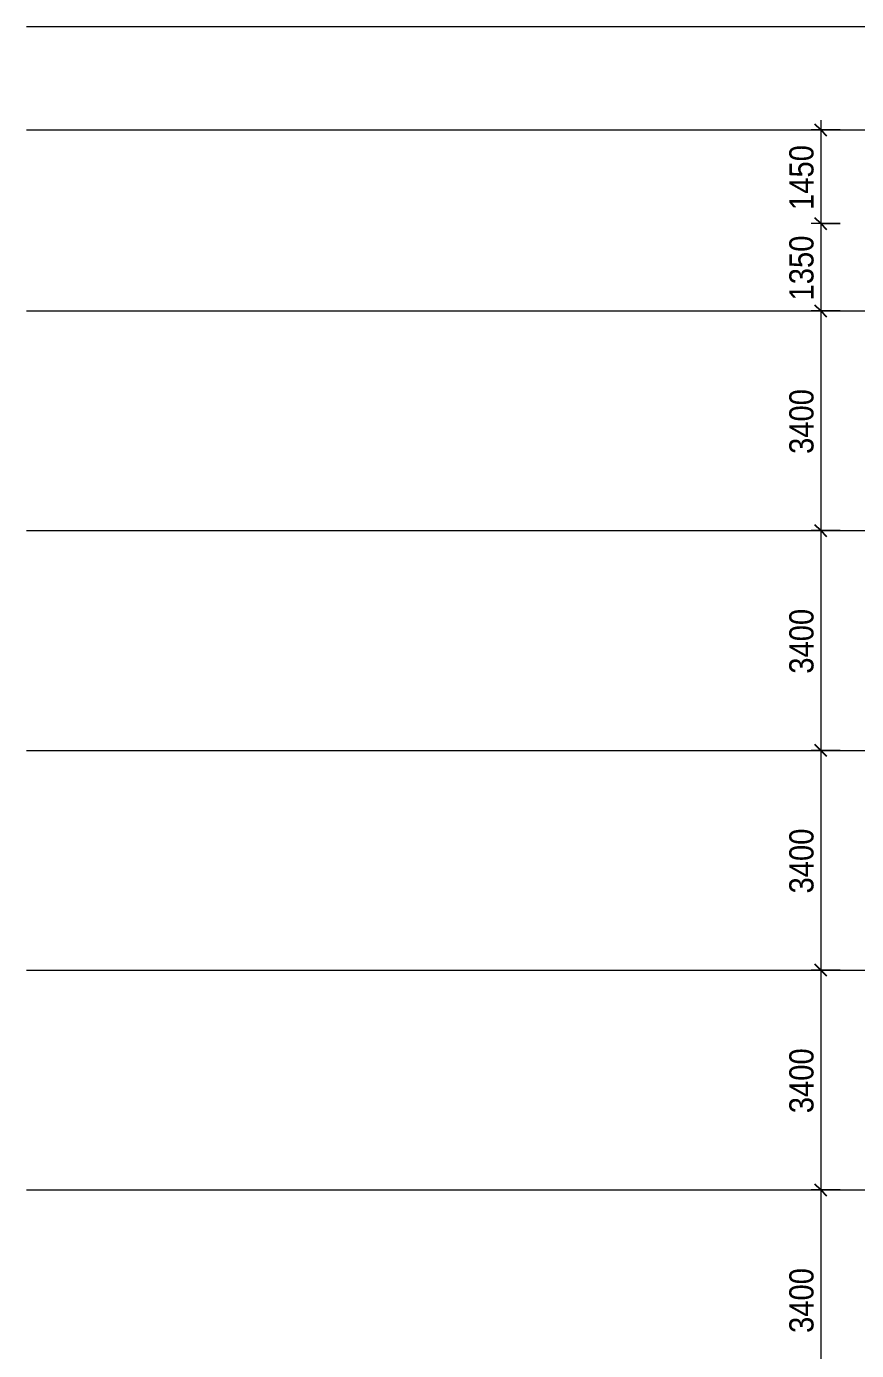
# Model space of a CAD drawing. Header units: millimetres. Extents: x 1240 to 198004, y -7796 to 35300.
# Drawn here: x 1240 to 14084, y 13314 to 33800 of the extents above; entities that cross this region are included whole.
import ezdxf

# ---------------------------------------------------------------- set-up
doc = ezdxf.new("R2010")
doc.units = ezdxf.units.MM
doc.linetypes.add('Centre', pattern=[31.75, 6.35, -4.7625, 15.875, -4.7625])
for name, color, linetype, lineweight in [('A-ANNO-DIMS', 211, 'Continuous', 9), ('A-ANNO-DIMS-150', 211, 'Continuous', 9), ('A-FLOR-LEVL-2', 51, 'Centre', 9)]:
    doc.layers.add(name, color=color, linetype=linetype, lineweight=lineweight)
doc.styles.add('UTM Avo', font='', dxfattribs={"width": 0.9, "height": 375})
doc.styles.get('UTM Avo').set_extended_font_data('UTM Avo')
doc.dimstyles.new('1_Dim_chi_tiet_2_5', dxfattribs={"dimscale": 304.8, "dimtxt": 374.737856, "dimasz": 0.590551, "dimexe": 0.492126, "dimexo": 0.0625, "dimgap": 0.049213, "dimtad": 1, "dimdec": 0, "dimrnd": 5, "dimzin": 0, "dimdsep": 46, "dimtxsty": 'UTM Avo', "dimblk1": 'OBLIQUE', "dimblk2": 'OBLIQUE', "dimsah": 1, "dimcen": 0.09, "dimdle": 0.492126, "dimazin": 0, "dimtfac": 1, "dimtdec": 4, "dimtix": 1, "dimtmove": 0, "dimatfit": 3, "dimfxl": 0.984252, "dimfxlon": 1, "dimtvp": 1, "dimtolj": 1, "dimtzin": 0, "dimarcsym": 2})

# ---------------------------------------------------------------- blocks, each defined once
blk = doc.blocks.new('DIMBLOCK13-TKCS_MẶT ĐỨNG NỘI KHU 1')
at = {"layer": 'A-ANNO-DIMS-150'}
for p, q in [((13831, 32200), (13381, 32200)), ((13531, 32350), (13531, 30750)), ((13531, 32200), (13831, 32200)), ((13831, 30750), (13381, 30750)), ((13531, 30750), (13831, 30750))]:
    blk.add_line(p, q, dxfattribs=at)
at = {"layer": 'A-ANNO-DIMS-150', "lineweight": 25}
for p, q in [((13531, 32200), (13441, 32290)), ((13531, 32200), (13621, 32110)), ((13531, 30750), (13441, 30840)), ((13531, 30750), (13621, 30660))]:
    blk.add_line(p, q, dxfattribs=at)
at = {"layer": 'A-ANNO-DIMS-150', "color": 0, "insert": (13044, 30961), "char_height": 375, "width": 1232.47, "attachment_point": 1, "rotation": 90, "line_spacing_factor": 1.110334, "style": 'UTM Avo'}
blk.add_mtext('1450', dxfattribs=at)
blk = doc.blocks.new('_Oblique')
at = {"color": 0, "linetype": 'ByBlock', "lineweight": -2}
blk.add_line((-0.5, -0.5), (0.5, 0.5), dxfattribs=at)
blk = doc.blocks.new('DIMBLOCK14-TKCS_MẶT ĐỨNG NỘI KHU 1')
at = {"layer": 'A-ANNO-DIMS-150'}
for p, q in [((13831, 30750), (13381, 30750)), ((13531, 30750), (13531, 29400)), ((13531, 30750), (13831, 30750)), ((13831, 29400), (13381, 29400)), ((13531, 29400), (13831, 29400))]:
    blk.add_line(p, q, dxfattribs=at)
at = {"layer": 'A-ANNO-DIMS-150', "lineweight": 25}
for p, q in [((13531, 30750), (13441, 30840)), ((13531, 30750), (13621, 30660)), ((13531, 29400), (13441, 29490)), ((13531, 29400), (13621, 29310))]:
    blk.add_line(p, q, dxfattribs=at)
at = {"layer": 'A-ANNO-DIMS-150', "color": 0, "insert": (13044, 29561), "char_height": 375, "width": 1232.47, "attachment_point": 1, "rotation": 90, "line_spacing_factor": 1.110334, "style": 'UTM Avo'}
blk.add_mtext('1350', dxfattribs=at)
blk = doc.blocks.new('DIMBLOCK15-TKCS_MẶT ĐỨNG NỘI KHU 1')
at = {"layer": 'A-ANNO-DIMS-150'}
for p, q in [((13831, 29400), (13381, 29400)), ((13531, 29400), (13531, 26000)), ((13531, 29400), (13831, 29400)), ((13831, 26000), (13381, 26000)), ((13531, 26000), (13831, 26000))]:
    blk.add_line(p, q, dxfattribs=at)
at = {"layer": 'A-ANNO-DIMS-150', "lineweight": 25}
for p, q in [((13531, 29400), (13441, 29490)), ((13531, 29400), (13621, 29310)), ((13531, 26000), (13441, 26090)), ((13531, 26000), (13621, 25910))]:
    blk.add_line(p, q, dxfattribs=at)
at = {"layer": 'A-ANNO-DIMS-150', "color": 0, "insert": (13044, 27186), "char_height": 375, "width": 1232.47, "attachment_point": 1, "rotation": 90, "line_spacing_factor": 1.110334, "style": 'UTM Avo'}
blk.add_mtext('3400', dxfattribs=at)
blk = doc.blocks.new('DIMBLOCK16-TKCS_MẶT ĐỨNG NỘI KHU 1')
at = {"layer": 'A-ANNO-DIMS-150', "lineweight": 25}
for p, q in [((13531, 26000), (13441, 26090)), ((13531, 26000), (13621, 25910)), ((13531, 22600), (13441, 22690)), ((13531, 22600), (13621, 22510))]:
    blk.add_line(p, q, dxfattribs=at)
at = {"layer": 'A-ANNO-DIMS-150'}
for p, q in [((13831, 26000), (13381, 26000)), ((13531, 26000), (13531, 22600)), ((13531, 26000), (13831, 26000)), ((13831, 22600), (13381, 22600)), ((13531, 22600), (13831, 22600))]:
    blk.add_line(p, q, dxfattribs=at)
at = {"layer": 'A-ANNO-DIMS-150', "color": 0, "insert": (13044, 23786), "char_height": 375, "width": 1232.47, "attachment_point": 1, "rotation": 90, "line_spacing_factor": 1.110334, "style": 'UTM Avo'}
blk.add_mtext('3400', dxfattribs=at)
blk = doc.blocks.new('DIMBLOCK17-TKCS_MẶT ĐỨNG NỘI KHU 1')
at = {"layer": 'A-ANNO-DIMS-150'}
for p, q in [((13831, 22600), (13381, 22600)), ((13531, 22600), (13531, 19200)), ((13531, 22600), (13831, 22600)), ((13831, 19200), (13381, 19200)), ((13531, 19200), (13831, 19200))]:
    blk.add_line(p, q, dxfattribs=at)
at = {"layer": 'A-ANNO-DIMS-150', "lineweight": 25}
for p, q in [((13531, 22600), (13441, 22690)), ((13531, 22600), (13621, 22510)), ((13531, 19200), (13441, 19290)), ((13531, 19200), (13621, 19110))]:
    blk.add_line(p, q, dxfattribs=at)
at = {"layer": 'A-ANNO-DIMS-150', "color": 0, "insert": (13044, 20386), "char_height": 375, "width": 1232.47, "attachment_point": 1, "rotation": 90, "line_spacing_factor": 1.110334, "style": 'UTM Avo'}
blk.add_mtext('3400', dxfattribs=at)
blk = doc.blocks.new('DIMBLOCK18-TKCS_MẶT ĐỨNG NỘI KHU 1')
at = {"layer": 'A-ANNO-DIMS-150', "lineweight": 25}
for p, q in [((13531, 19200), (13441, 19290)), ((13531, 19200), (13621, 19110)), ((13531, 15800), (13441, 15890)), ((13531, 15800), (13621, 15710))]:
    blk.add_line(p, q, dxfattribs=at)
at = {"layer": 'A-ANNO-DIMS-150'}
for p, q in [((13831, 19200), (13381, 19200)), ((13531, 19200), (13531, 15800)), ((13531, 19200), (13831, 19200)), ((13831, 15800), (13381, 15800)), ((13531, 15800), (13831, 15800))]:
    blk.add_line(p, q, dxfattribs=at)
at = {"layer": 'A-ANNO-DIMS-150', "color": 0, "insert": (13044, 16986), "char_height": 375, "width": 1232.47, "attachment_point": 1, "rotation": 90, "line_spacing_factor": 1.110334, "style": 'UTM Avo'}
blk.add_mtext('3400', dxfattribs=at)
blk = doc.blocks.new('DIMBLOCK19-TKCS_MẶT ĐỨNG NỘI KHU 1')
at = {"layer": 'A-ANNO-DIMS-150'}
for p, q in [((13831, 15800), (13381, 15800)), ((13531, 15800), (13531, 12400)), ((13531, 15800), (13831, 15800)), ((13831, 12400), (13381, 12400)), ((13531, 12400), (13831, 12400))]:
    blk.add_line(p, q, dxfattribs=at)
at = {"layer": 'A-ANNO-DIMS-150', "lineweight": 25}
for p, q in [((13531, 15800), (13441, 15890)), ((13531, 15800), (13621, 15710)), ((13531, 12400), (13441, 12490)), ((13531, 12400), (13621, 12310))]:
    blk.add_line(p, q, dxfattribs=at)
at = {"layer": 'A-ANNO-DIMS-150', "color": 0, "insert": (13044, 13586), "char_height": 375, "width": 1232.47, "attachment_point": 1, "rotation": 90, "line_spacing_factor": 1.110334, "style": 'UTM Avo'}
blk.add_mtext('3400', dxfattribs=at)

msp = doc.modelspace()

# ---------------------------------------------------------------- linework, layer by layer
at = {"layer": 'A-FLOR-LEVL-2'}
for p, q in [((1240.2, 33800), (91585, 33800)), ((1240.2, 32200), (91585, 32200)), ((1240.2, 29400), (91585, 29400)), ((1240.2, 26000), (91585, 26000)), ((1240.2, 22600), (91585, 22600)), ((1240.2, 19200), (91585, 19200)), ((1240.2, 15800), (91585, 15800))]:
    msp.add_line(p, q, dxfattribs=at)

# ---------------------------------------------------------------- dimensions: what is measured, and where the dimension line sits
at = {"layer": 'A-ANNO-DIMS'}
for base, p1, p2, override, picture, middle in [((13531, 30750), (13831, 32200), (13831, 30750), {"dimpost": '<>', "dimfxl": 1450}, 'DIMBLOCK13-TKCS_MẶT ĐỨNG NỘI KHU 1', (13321.9, 31475)), ((13531, 29400), (13831, 30750), (13831, 29400), {"dimpost": '<>', "dimfxl": 1350}, 'DIMBLOCK14-TKCS_MẶT ĐỨNG NỘI KHU 1', (13321.9, 30075)), ((13531, 26000), (13831, 29400), (13831, 26000), {"dimpost": '<>', "dimfxl": 3400}, 'DIMBLOCK15-TKCS_MẶT ĐỨNG NỘI KHU 1', (13321.9, 27700)), ((13531, 22600), (13831, 26000), (13831, 22600), {"dimpost": '<>', "dimfxl": 3400}, 'DIMBLOCK16-TKCS_MẶT ĐỨNG NỘI KHU 1', (13321.9, 24300)), ((13531, 19200), (13831, 22600), (13831, 19200), {"dimpost": '<>', "dimfxl": 3400}, 'DIMBLOCK17-TKCS_MẶT ĐỨNG NỘI KHU 1', (13321.9, 20900)), ((13531, 15800), (13831, 19200), (13831, 15800), {"dimpost": '<>', "dimfxl": 3400}, 'DIMBLOCK18-TKCS_MẶT ĐỨNG NỘI KHU 1', (13321.9, 17500)), ((13531, 12400), (13831, 15800), (13831, 12400), {"dimpost": '<>', "dimfxl": 3400}, 'DIMBLOCK19-TKCS_MẶT ĐỨNG NỘI KHU 1', (13321.9, 14100))]:
    dim = msp.add_linear_dim(base=base, p1=p1, p2=p2, angle=90, dimstyle='1_Dim_chi_tiet_2_5', override=override, dxfattribs=at)
    dim.commit()
    dim.dimension.update_dxf_attribs({"geometry": picture, "text_midpoint": middle})

doc.saveas('drawing.dxf')
